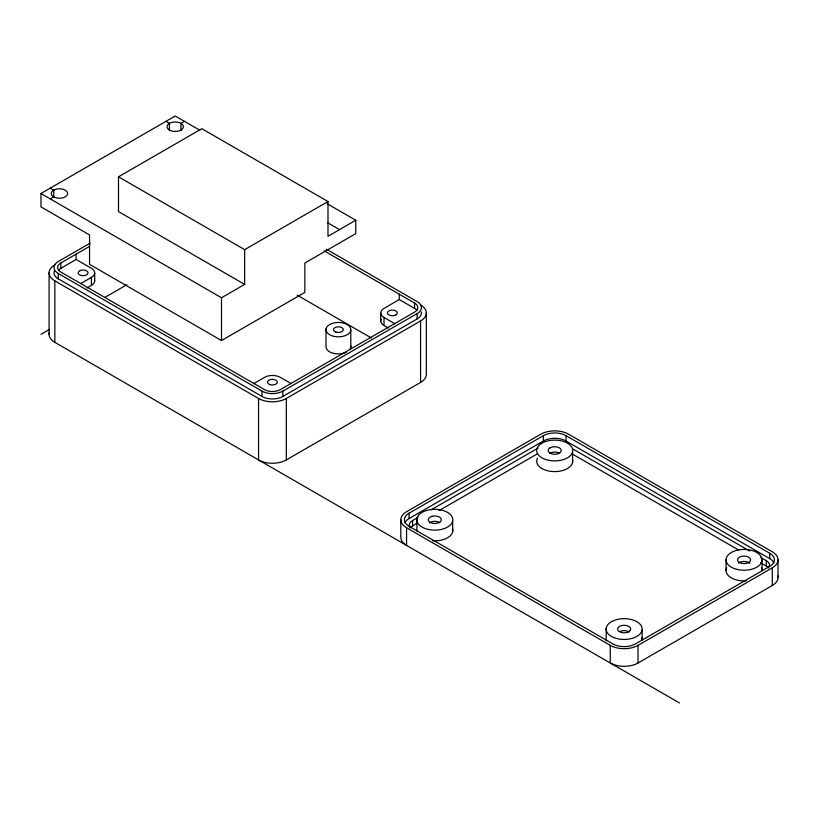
<?xml version="1.0" encoding="UTF-8"?>
<svg xmlns="http://www.w3.org/2000/svg" width="819" height="819" viewBox="0 0 819 819"><rect width="100%" height="100%" fill="white"/><g stroke="black" fill="none" stroke-linecap="round" stroke-linejoin="round"><path stroke-width="1.23" d="M327.201 203.757L355.763 220.25L355.763 233.62L304.842 263.022L304.842 292.424L221.509 340.53L89.558 264.353L89.558 234.951L40.95 206.89L40.95 193.519L175.205 116.011L199.836 130.231M50.205 198.863L53.726 196.836M184.47 121.355L180.979 123.372L180.979 130.661M118.499 176.812L244.656 249.652L244.656 284.398L118.499 211.568L118.499 176.812L201.832 128.706L327.989 201.535L327.989 236.292L355.763 220.25M90.223 243.059L58.313 261.476A14.732 8.507 0 0 0 58.313 273.505L58.313 278.849L262.019 396.457A14.732 8.507 0 0 0 282.852 396.457L417.106 318.949A14.732 8.507 0 0 0 421.294 311.824M324.283 250.921L414.557 303.04A11.128 6.429 0 0 1 414.557 312.131L280.303 389.639A11.128 6.429 0 0 1 264.557 389.639L60.862 272.041A11.128 6.429 0 0 1 60.862 262.95L89.373 246.488M58.446 270.383A11.128 6.429 0 0 1 60.862 268.294L76.136 259.48L91.411 268.294A11.128 6.429 0 0 1 91.411 277.385L91.411 285.401L87.049 287.919M80.497 283.681L91.411 277.385M40.95 334.316L49.498 329.381M104.873 297.41L126.884 284.705M244.656 249.652L327.989 201.535M40.95 193.519L221.509 297.768L244.656 284.398M253.644 383.65L264.557 377.344A11.128 6.429 0 0 1 280.303 377.344L291.216 383.65M416.973 310.473A11.128 6.429 0 0 0 414.557 308.384L399.283 299.57L384.009 308.384A11.128 6.429 0 0 0 384.009 317.475L384.009 325.491L388.37 328.02M58.313 273.505L262.019 391.113A14.732 8.507 0 0 0 282.852 391.113L417.106 313.605A14.732 8.507 0 0 0 417.106 301.576L326.32 249.16M54.842 264.824A19.646 11.343 0 0 0 54.842 280.856L258.538 398.464A19.646 11.343 0 0 0 286.322 398.464L420.577 320.956A19.646 11.343 0 0 0 420.577 304.914M258.538 398.464L258.538 459.94A19.646 11.343 0 0 0 286.322 459.94L420.577 382.432A19.646 11.343 0 0 0 426.33 374.406L426.33 312.93M409.101 513.185L543.366 435.677A16.042 9.265 0 0 1 566.052 435.677L769.747 553.286A16.042 9.265 0 0 1 769.747 566.379L635.493 643.898A16.042 9.265 0 0 1 612.807 643.898L409.101 526.289A16.042 9.265 0 0 1 409.101 513.185L409.101 518.54A16.042 9.265 0 0 0 404.955 522.686M409.101 518.54L543.366 441.021A16.042 9.265 0 0 1 566.052 441.021L769.747 558.63A16.042 9.265 0 0 1 773.904 562.776M410.165 527.549A11.128 6.429 0 0 1 412.581 520.536L418.079 517.362M431.285 509.735L538.032 448.106M410.165 527.968A11.128 6.429 0 0 1 412.581 525.89L416.984 523.341M438.984 510.636L536.926 454.095M406.562 527.753L610.257 645.362A19.646 11.343 0 0 0 638.042 645.362L772.297 567.854A19.646 11.343 0 0 0 772.297 551.811L568.591 434.203A19.646 11.343 0 0 0 540.816 434.203L406.562 511.721A19.646 11.343 0 0 0 406.562 527.753L406.562 545.403A19.646 11.343 0 0 1 400.808 537.377L400.808 519.737M610.257 645.362L610.257 663.001A19.646 11.343 0 0 0 638.042 663.001L772.297 585.493A19.646 11.343 0 0 0 777.886 575.992M165.95 121.355L169.441 123.372L169.441 130.661M327.528 222.666L339.557 229.607M384.009 317.475L394.912 323.781M572.542 448.781L749.672 551.044M760.738 557.442L766.277 560.636A11.128 6.429 0 0 1 769.164 566.84M297.205 295.168L371.386 337.991M572.542 454.125L738.605 549.999M760.738 562.786L766.277 565.98A11.128 6.429 0 0 1 768.693 568.069M50.205 188.175L53.726 190.213L53.726 197.502M49.253 332.831A19.646 11.343 0 0 0 54.842 342.332L679.514 702.989M778.05 559.827L778.05 577.477M772.297 567.854L772.297 585.493M769.747 553.286L769.747 558.63M766.277 560.636L766.277 565.98M762.059 559.827A18.008 10.391 0 0 1 735.053 568.836A18.008 10.391 0 0 1 735.053 550.829A18.008 10.391 0 0 1 762.059 559.827L762.059 570.526A18.008 10.391 0 0 0 761.445 567.833M726.054 559.827L726.054 570.526M642.116 629.719A18.008 10.391 0 0 1 614.178 637.714A18.008 10.391 0 0 1 616.154 619.748A18.008 10.391 0 0 1 642.116 629.719L642.116 640.417A18.008 10.391 0 0 0 641.799 637.704M638.042 645.362L638.042 663.001M606.183 628.398L606.183 639.086A18.008 10.391 0 0 0 606.255 640.908M572.583 451.76A18.008 10.391 0 0 1 543.888 458.824A18.008 10.391 0 0 1 547.645 440.95A18.008 10.391 0 0 1 572.583 451.76L572.583 462.459M566.052 435.677L566.052 441.021M543.366 435.677L543.366 441.021M452.672 521.017A18.008 10.391 0 0 1 423.955 528.04A18.008 10.391 0 0 1 427.774 510.165A18.008 10.391 0 0 1 452.672 521.017L452.672 531.705M420.577 320.956L420.577 382.432M417.106 313.605L417.106 318.949M416.932 518.468L416.932 529.156A18.008 10.391 0 0 0 416.82 530.968M414.557 303.04L414.557 308.384M412.581 520.536L412.581 525.89M399.283 294.226L399.283 299.57M380.743 312.93L380.743 320.956M350.798 330.262A12.439 7.187 0 0 1 331.275 335.524A12.439 7.187 0 0 1 333.138 323.136A12.439 7.187 0 0 1 350.798 330.262L350.798 347.369M326.013 329.013L326.013 346.12A12.439 7.187 0 0 0 332.668 353.122A12.439 7.187 0 0 0 346.406 352.242M286.322 398.464L286.322 459.94M282.852 391.113L282.852 396.457M262.019 391.113L262.019 396.457M221.509 297.768L221.509 340.53M94.676 272.84L94.676 280.856M76.136 254.125L76.136 259.48M60.862 262.95L60.862 268.294M54.842 280.856L54.842 342.332M49.089 272.84L49.089 334.316M350.655 345.495A12.439 7.187 0 0 1 350.092 349.201M58.313 278.849A14.732 8.507 0 0 1 54.494 270.639M572.532 459.746A18.008 10.391 0 0 1 553.316 471.57A18.008 10.391 0 0 1 537.479 458.179M452.631 528.992A18.008 10.391 0 0 1 432.596 540.745M746.406 580.825A18.008 10.391 0 0 1 726.668 567.833M384.009 325.491A11.128 6.429 0 0 1 381.122 319.287M94.574 280.016A11.128 6.429 0 0 1 91.411 285.401M549.774 453.368A6.552 3.778 0 0 1 559.019 453.009M429.514 522.86A6.552 3.778 0 0 1 430.692 522.143L432.156 521.631A6.552 3.778 0 0 1 439.895 522.717M738.533 563.144A6.552 3.778 0 0 1 749.866 563.431M619.911 631.531A6.552 3.778 0 0 1 629.135 631.961M630.313 630.333L629.535 631.203A6.552 3.778 0 0 1 619.164 631.51L618.232 630.681A6.552 3.778 0 0 1 623.822 625.286A6.552 3.778 0 0 1 630.313 630.333M549.774 448.024L548.832 448.843A6.552 3.778 0 0 0 554.289 454.279A6.552 3.778 0 0 0 560.902 449.293L560.145 448.402A6.552 3.778 0 0 0 549.774 448.024M169.594 123.26L168.243 124.222A8.18 4.73 0 0 0 169.257 129.945L170.905 130.723A8.18 4.73 0 0 0 181.552 129.689A8.18 4.73 0 0 0 181.163 123.464L179.515 122.676A8.18 4.73 0 0 0 169.594 123.26M80.057 270.608L79.156 271.13A4.914 2.836 0 0 0 79.208 274.58L80.129 275.102A4.914 2.836 0 0 0 86.732 274.734A4.914 2.836 0 0 0 86.671 270.905A4.914 2.836 0 0 0 80.057 270.608M54.73 189.67L53.163 190.51A8.18 4.73 0 0 0 52.795 196.263L54.249 197.164A8.18 4.73 0 0 0 65.039 196.98A8.18 4.73 0 0 0 66.134 190.786L64.681 189.885A8.18 4.73 0 0 0 54.73 189.67M395.935 314.865L394.942 315.335A4.914 2.836 0 0 1 388.421 314.639A4.914 2.836 0 0 1 389.045 310.831A4.914 2.836 0 0 1 395.679 310.851L396.498 311.425A4.914 2.836 0 0 1 395.935 314.865M748.474 562.622L747.082 563.185A6.552 3.778 0 0 1 737.52 559.991A6.552 3.778 0 0 1 746.57 556.336A6.552 3.778 0 0 1 748.474 562.622M432.156 516.277L430.692 516.799A6.552 3.778 0 0 0 430.937 522.788L432.432 523.259A6.552 3.778 0 0 0 441.349 519.645A6.552 3.778 0 0 0 432.156 516.277M335.944 332.094A4.914 2.836 0 0 0 343.315 329.637A4.914 2.836 0 0 0 335.944 327.18A4.914 2.836 0 0 0 335.944 332.094M269.973 384.613A4.914 2.836 0 0 0 277.344 382.156A4.914 2.836 0 0 0 269.973 379.709A4.914 2.836 0 0 0 269.973 384.613"/></g></svg>
